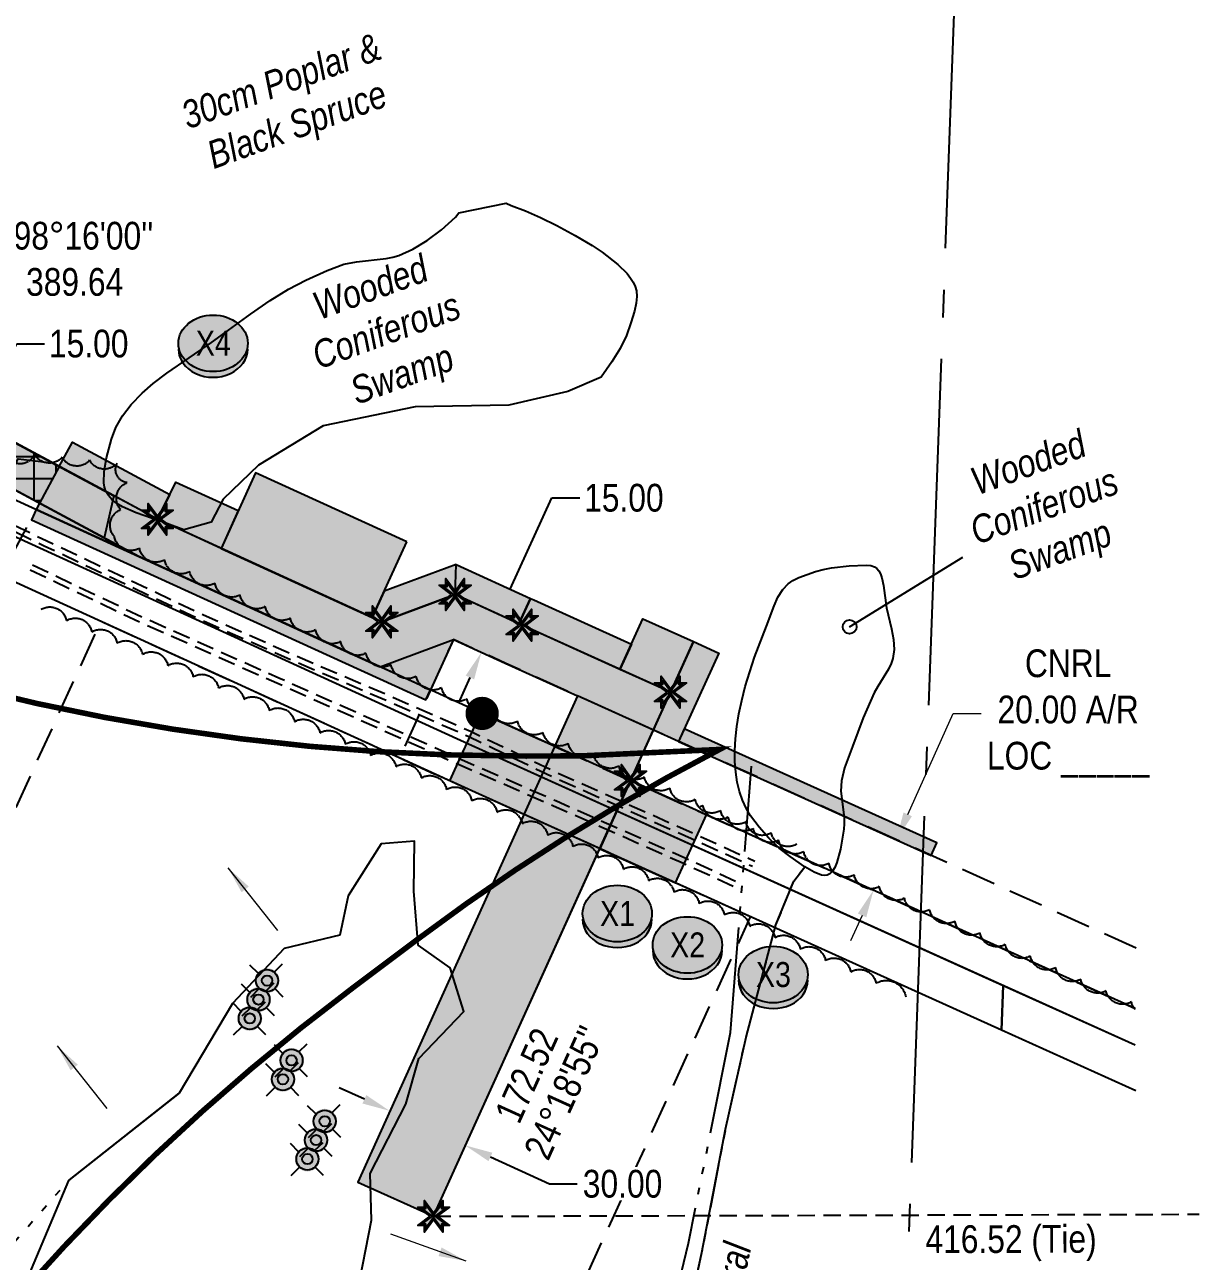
# Model space of a CAD drawing. Extents: x 333963 to 343562, y 6155611 to 6162191.
# Drawn here: x 336153.2 to 336576.8, y 6155965.9 to 6156411.9 of the extents above; entities that cross this region are included whole.
import ezdxf
from ezdxf.enums import TextEntityAlignment as Align

# ---------------------------------------------------------------- set-up
doc = ezdxf.new("R2010")
doc.units = 0
doc.header["$LTSCALE"] = 5
doc.header["$PDSIZE"] = 0.5
for name, pattern in [('0', [1, 1, 0]), ('DASHDOT2', [12.7, 6.35, -3.175, 0, -3.175]), ('foc-ACCESSROAD', [3.75, 2.5, -1.25]), ('foc-QUARTERLINE', [33, 25, -3, 2, -3]), ('foc-SEISMIC', [20.5, 15, -1, 0.5, -1, 0.5, -1, 0.5, -1]), ('foc-TIELINE', [1.875, 1.25, -0.625]), ('foc-TOPO-ephemeral', [6.25, 3.125, -0.625, 0.625, -0.625, 0.625, -0.625]), ('UG_PIPE', [1.875, 1.25, -0.625])]:
    doc.linetypes.add(name, pattern=pattern)
doc.layers.get('Defpoints').update_dxf_attribs({"color": 9})
for name, color, linetype in [('AS-PIPE-UG', 44, 'UG_PIPE'), ('AS-SEISMIC', 224, 'foc-SEISMIC'), ('AS-WILDLIFE', 131, 'DASHDOT2'), ('C-AR', 13, 'foc-ACCESSROAD'), ('C-WS', 13, 'foc-ACCESSROAD'), ('C-WS-S', 8, 'Continuous'), ('F-RW', 190, 'Continuous'), ('L-BD', 7, 'Continuous'), ('L-BD1', 253, 'Continuous'), ('L-MON', 1, 'Continuous'), ('L-QSEC', 8, 'foc-QUARTERLINE'), ('L-TIE', 7, 'foc-TIELINE'), ('P-CROSSINGS', 250, 'Continuous'), ('P-PROPOSED', 10, 'Continuous'), ('P-PROPOSED-H', 21, 'Continuous'), ('P-TEMP-BLUE', 146, 'Continuous'), ('P-TEMP-BLUE-BORE-H', 131, 'Continuous'), ('P-TEMP-NO CUT-H', 104, 'Continuous'), ('P-TEMP-NO CUT-T', 143, 'Continuous'), ('P-TXT', 4, 'Continuous'), ('P-WORKAREA', 113, 'Continuous'), ('P-WORKAREA-H', 111, 'Continuous'), ('T-BUSH', 110, '0'), ('T-BUSH-T', 110, 'Continuous'), ('T-DRAW', 143, 'foc-TOPO-ephemeral'), ('T-SLOPE', 48, 'Continuous'), ('T-WATER-T', 170, 'Continuous'), ('WETLAND', 143, 'Continuous'), ('WETLAND-T', 146, 'Continuous')]:
    doc.layers.add(name, color=color, linetype=linetype)
doc.layers.add('C-AR-T', color=13, linetype='Continuous', lineweight=9)
doc.layers.add('T-TEXT', color=48, linetype='Continuous', lineweight=18)
doc.layers.add('P-EXISTINGCUT', color=125, linetype='Continuous', plot=False)
doc.layers.add('P-EXISTINGDISPO', color=175, linetype='Continuous', plot=False)
doc.layers.add('P-TEMP-BLUE-H', color=7, linetype='Continuous', true_color=0x99e6ff)
doc.styles.add('80CG', font='ARIALN.TTF', dxfattribs={"height": 10})
doc.styles.add('80L', font='ARIALN.TTF', dxfattribs={"height": 10})
doc.styles.add('80LS', font='ARIALNI.TTF', dxfattribs={"height": 10})
doc.styles.add('BOLD', font='ARIALNB.TTF')
doc.styles.add('Crossing', font='ARIALN.TTF', dxfattribs={"height": 10})
doc.styles.add('foc-LtypeFont', font='ARIALN.TTF', dxfattribs={"height": 7.35})
doc.linetypes.add('foc-TOPO-flowdirection-NOLINE', pattern='A,0,[">",foc-LtypeFont,S=0.3,R=0,X=0,Y=-0.945],-20,[">",foc-LtypeFont,S=0.3,R=0,X=0,Y=-0.945],0', length=20)
doc.dimstyles.new('Compass 5 000', dxfattribs={"dimscale": 5, "dimtxt": 9, "dimasz": 2, "dimexe": 0.2, "dimexo": 0.0625, "dimgap": 0.5, "dimtad": 0, "dimtih": 1, "dimtoh": 1, "dimzin": 0, "dimdsep": 46, "dimtxsty": '80CG', "dimcen": 0.1, "dimse1": 1, "dimse2": 1, "dimclrd": 256, "dimclrt": 256, "dimaunit": 1, "dimadec": 4, "dimazin": 0, "dimtfac": 0.06, "dimtofl": 0, "dimtmove": 0, "dimatfit": 1, "dimfxl": 0.2, "dimtolj": 1, "dimtzin": 0, "dimlwd": -1, "dimarcsym": 0})

# ---------------------------------------------------------------- blocks, each defined once
blk = doc.blocks.new('*D59')
at = {"layer": 'C-AR-T', "transparency": 16777216}
for p, q in [((336471.69, 6156127.06), (336488.12, 6156163.45)), ((336488.12, 6156163.45), (336498.12, 6156163.45)), ((336455.22, 6156090.61), (336451.1, 6156081.5))]:
    blk.add_line(p, q, dxfattribs=at)
for points in [[(336470.17, 6156127.75), (336473.21, 6156126.38), (336467.57, 6156117.95)], [(336453.7, 6156091.3), (336456.74, 6156089.93), (336459.34, 6156099.73)]]:
    blk.add_solid(points, dxfattribs=at)
at = {"layer": 'Defpoints', "color": 0, "transparency": 16777216}
for p in [(336351.55, 6156170.36), (336343.32, 6156152.13), (336467.57, 6156117.95)]:
    blk.add_point(p, dxfattribs=at)
at = {"layer": 'C-AR-T', "transparency": 16777216, "insert": (336529.54, 6156163.45), "char_height": 10, "attachment_point": 5, "style": '80CG'}
blk.add_mtext('\\A1;CNRL\\P20.00 A/R\\PLOC _____', dxfattribs=at)
blk = doc.blocks.new('fdia')
at = {"color": 255, "const_width": 1}
blk.add_lwpolyline([(-0.5, 0, 1), (0.5, 0, 1)], format="xyb", close=True, dxfattribs=at)
blk = doc.blocks.new('Fdiaa')
blk.add_blockref('fdia', (0, 0))
blk = doc.blocks.new('fdib')
at = {"color": 1, "const_width": 1.6}
blk.add_lwpolyline([(-0.4, 0, 1), (0.4, 0, 1)], format="xyb", close=True, dxfattribs=at)
at = {"color": 1}
blk.add_circle((0, 0), 0.8, dxfattribs=at)
blk = doc.blocks.new('Fdibb')
blk.add_blockref('fdib', (0, 0))
blk = doc.blocks.new('fdicc')
for name in ['Fdibb', 'Fdiaa']:
    blk.add_blockref(name, (0, 0))
blk = doc.blocks.new('FDI')
blk.add_blockref('fdicc', (0, 0))
blk = doc.blocks.new('WC2')
at = {"layer": 'L-MON'}
h = blk.add_hatch(color=255, dxfattribs=at)
h.dxf.hatch_style = 1
edge = h.paths.add_edge_path()
edge.add_arc((0, 0), 0.9, 0, 360)
at = {"flags": 128}
for points in [[(-0.622, 0.503), (-1.232, 1.12)], [(0.52, 0.608), (1.126, 1.206)], [(-1.179, -1.185), (-0.559, -0.572)], [(1.159, -1.185), (0.557, -0.574)]]:
    blk.add_lwpolyline(points, dxfattribs=at)
for radius in [0.8, 0.373]:
    blk.add_circle((0, 0), radius)
blk = doc.blocks.new('*D80')
at = {"layer": 'Defpoints', "color": 0, "transparency": 16777216}
for p in [(336297.37, 6156047.61), (336324.65, 6156035.14), (336312.09, 6156007.65)]:
    blk.add_point(p, dxfattribs=at)
at = {"layer": 'P-TXT', "transparency": 16777216}
for p, q in [((336275.71, 6156024.28), (336266.62, 6156028.43)), ((336321.19, 6156003.5), (336342.51, 6155993.75)), ((336342.51, 6155993.75), (336352.51, 6155993.75))]:
    blk.add_line(p, q, dxfattribs=at)
for points in [[(336276.41, 6156025.79), (336275.02, 6156022.76), (336284.81, 6156020.12)], [(336321.88, 6156005.01), (336320.49, 6156001.98), (336312.09, 6156007.65)]]:
    blk.add_solid(points, dxfattribs=at)
at = {"layer": 'P-TXT', "transparency": 16777216, "insert": (336368.83, 6155993.75), "char_height": 10, "attachment_point": 5, "style": '80CG', "bg_fill": 3, "box_fill_scale": 1.1, "bg_fill_color": 256, "bg_fill_true_color": 13158600, "bg_fill_transparency": 0}
blk.add_mtext('\\A1;30.00', dxfattribs=at)
blk = doc.blocks.new('*D84')
at = {"layer": 'Defpoints', "color": 0, "transparency": 16777216}
for p in [(335910.01, 6156389.99), (336165.69, 6156252.51), (335804.39, 6156193.55)]:
    blk.add_point(p, dxfattribs=at)
at = {"layer": 'P-TEMP-NO CUT-T', "color": 0, "lineweight": -2, "transparency": 16777216}
for p, q in [((335898.17, 6156367.97), (335803.91, 6156192.67)), ((336153.85, 6156230.49), (336059.6, 6156055.19))]:
    blk.add_line(p, q, dxfattribs=at)
at = {"layer": 'P-TEMP-NO CUT-T', "transparency": 16777216}
for p, q in [((335813.19, 6156188.82), (335895.72, 6156144.45)), ((336051.26, 6156060.81), (335995.67, 6156090.7))]:
    blk.add_line(p, q, dxfattribs=at)
for points in [[(335813.98, 6156190.29), (335812.41, 6156187.35), (335804.39, 6156193.55)], [(336052.05, 6156062.28), (336050.47, 6156059.34), (336060.07, 6156056.07)]]:
    blk.add_solid(points, dxfattribs=at)
at = {"layer": 'P-TEMP-NO CUT-T', "transparency": 16777216, "insert": (335945.69, 6156117.57), "char_height": 10, "attachment_point": 5, "rotation": 331.7333, "style": 'BOLD'}
blk.add_mtext('\\A1;{\\H1.4x;NO CUT ZONE}', dxfattribs=at)
blk = doc.blocks.new('TEMP')
h = blk.add_hatch(color=255)
h.dxf.hatch_style = 1
h.paths.add_polyline_path([(0, 0.251), (-0.666, 1.152), (-0.666, 0.666), (-1.152, 0.666), (-0.251, 0), (-1.152, -0.666), (-0.666, -0.666), (-0.666, -1.152), (0, -0.251), (0.666, -1.152), (0.666, -0.666), (1.152, -0.666), (0.251, 0), (1.152, 0.666), (0.666, 0.666), (0.666, 1.152)])
h.paths.add_polyline_path([(0.566, 0.849), (0.566, 0.566), (0.849, 0.566), (0.083, 0), (0.849, -0.566), (0.566, -0.566), (0.566, -0.849), (0, -0.083), (-0.566, -0.849), (-0.566, -0.566), (-0.849, -0.566), (-0.083, 0), (-0.849, 0.566), (-0.566, 0.566), (-0.566, 0.849), (0, 0.083)], flags=16)
h = blk.add_hatch(color=1)
h.dxf.hatch_style = 1
h.paths.add_polyline_path([(0, 0.083), (-0.566, 0.849), (-0.566, 0.566), (-0.849, 0.566), (-0.083, 0), (-0.849, -0.566), (-0.566, -0.566), (-0.566, -0.849), (0, -0.083), (0.566, -0.849), (0.566, -0.566), (0.849, -0.566), (0.083, 0), (0.849, 0.566), (0.566, 0.566), (0.566, 0.849)])
at = {"color": 1}
for p, q in [((-0.083, 0), (0.083, 0)), ((0, 0.083), (0, -0.083))]:
    blk.add_line(p, q, dxfattribs=at)
at = {"color": 255, "flags": 128}
blk.add_lwpolyline([(-0.251, 0), (-1.152, 0.666), (-0.666, 0.666), (-0.666, 1.152), (0, 0.251), (0.666, 1.152), (0.666, 0.666), (1.152, 0.666), (0.251, 0), (1.152, -0.666), (0.666, -0.666), (0.666, -1.152), (0, -0.251), (-0.666, -1.152), (-0.666, -0.666), (-1.152, -0.666)], close=True, dxfattribs=at)
at = {"color": 1, "flags": 128}
blk.add_lwpolyline([(-0.083, 0), (-0.849, 0.566), (-0.566, 0.566), (-0.566, 0.849), (0, 0.083), (0.566, 0.849), (0.566, 0.566), (0.849, 0.566), (0.083, 0), (0.849, -0.566), (0.566, -0.566), (0.566, -0.849), (0, -0.083), (-0.566, -0.849), (-0.566, -0.566), (-0.849, -0.566)], close=True, dxfattribs=at)
blk = doc.blocks.new('xing2')
h = blk.add_hatch(color=50)
h.dxf.hatch_style = 1
edge = h.paths.add_edge_path()
edge.add_ellipse((0, 0), major_axis=(-12.5, 0), ratio=0.816297, start_angle=0, end_angle=360)
h = blk.add_hatch(color=250)
h.dxf.hatch_style = 1
edge = h.paths.add_edge_path()
edge.add_ellipse((0, -2.05), major_axis=(-12.5, 0), ratio=0.816297, start_angle=0, end_angle=180)
edge.add_line((12.5, -2.05), (12.5, 0))
edge.add_ellipse((0, 0), major_axis=(-12.5, 0), ratio=0.816297, start_angle=0, end_angle=180, ccw=False)
edge.add_line((-12.5, 0), (-12.5, -2.05))
at = {"color": 250}
blk.add_ellipse((0, 0), major_axis=(-12.5, 0), ratio=0.816297, dxfattribs=at)
blk.add_ellipse((0, -2.05), major_axis=(-12.5, 0), ratio=0.816297, start_param=0, end_param=3.141593, dxfattribs=at)
at = {"color": 250, "style": 'Crossing'}
blk.add_attdef('CROSSING', text='', height=9, dxfattribs=at).set_placement((0.09, 0.02), align=Align.MIDDLE_CENTER)
at = {"color": 250, "style": 'Crossing', "flags": 1}
for tag, p in [('OWNER', (0.09, -12.49)), ('DESCRIPTION', (0.09, -25.77)), ('LOCATION', (0.09, -39.3)), ('DWG_REF', (0.09, -52.84))]:
    blk.add_attdef(tag, text='', height=9, dxfattribs=at).set_placement(p, align=Align.MIDDLE_CENTER)
blk = doc.blocks.new('*D92')
at = {"layer": 'Defpoints', "color": 0, "transparency": 16777216}
for p in [(336133.36, 6156269.89), (336135.32, 6156268.83), (336126.26, 6156256.68)]:
    blk.add_point(p, dxfattribs=at)
at = {"layer": 'P-TXT', "transparency": 16777216}
for p, q in [((336140.06, 6156277.64), (336150.37, 6156296.82)), ((336150.37, 6156296.82), (336160.37, 6156296.82)), ((336123.48, 6156246.81), (336118.75, 6156238.01))]:
    blk.add_line(p, q, dxfattribs=at)
for points in [[(336138.59, 6156278.43), (336141.53, 6156276.85), (336135.32, 6156268.83)], [(336122.02, 6156247.6), (336124.95, 6156246.03), (336128.22, 6156255.62)]]:
    blk.add_solid(points, dxfattribs=at)
at = {"layer": 'P-TXT', "transparency": 16777216, "insert": (336176.31, 6156296.82), "char_height": 10, "attachment_point": 5, "style": '80CG'}
blk.add_mtext('\\A1;15.00', dxfattribs=at)
blk = doc.blocks.new('*D101')
at = {"layer": 'Defpoints', "color": 0, "transparency": 16777216}
for p in [(336324.12, 6156199.2), (336324.17, 6156199.17), (336317.89, 6156185.56)]:
    blk.add_point(p, dxfattribs=at)
at = {"layer": 'P-TXT', "transparency": 16777216}
for p, q in [((336328.33, 6156208.27), (336343.37, 6156241.2)), ((336343.37, 6156241.2), (336353.37, 6156241.2)), ((336313.78, 6156176.44), (336309.62, 6156167.34))]:
    blk.add_line(p, q, dxfattribs=at)
for points in [[(336326.81, 6156208.96), (336329.84, 6156207.58), (336324.17, 6156199.17)], [(336312.26, 6156177.13), (336315.3, 6156175.75), (336317.94, 6156185.53)]]:
    blk.add_solid(points, dxfattribs=at)
at = {"layer": 'P-TXT', "transparency": 16777216, "insert": (336369.31, 6156241.2), "char_height": 10, "attachment_point": 5, "style": '80CG', "bg_fill": 3, "box_fill_scale": 1.1, "bg_fill_color": 256, "bg_fill_true_color": 13158600, "bg_fill_transparency": 0}
blk.add_mtext('\\A1;15.00', dxfattribs=at)

msp = doc.modelspace()

# ---------------------------------------------------------------- hatches: boundary and pattern name
at = {"layer": 'P-PROPOSED-H'}
h = msp.add_hatch(color=256, dxfattribs=at)
h.dxf.hatch_style = 1
h.paths.add_polyline_path([(334325.624, 6159871.633), (334306.486, 6159871.633), (334349.528, 6159817.342), (334343.035, 6159761.142), (334445.586, 6159631.779), (334464.13, 6159560.192), (334477.582, 6159144.91), (334543.287, 6159056.484), (334602.612, 6158980.513), (334879.63, 6158661.471), (334916.069, 6158590.589), (334924.31, 6158500.382), (334931.7, 6158489.399), (335023.763, 6158442.224), (335002.334, 6158400.404), (334979.105, 6158412.307), (334849.518, 6158422.713), (334825.962, 6157865.02), (334827.45, 6157836.905), (334826.222, 6157808.707), (334810.568, 6157794.359), (334802.819, 6157617.006), (334796.478, 6157481.833), (334809.564, 6157460.954), (334844.443, 6157446.035), (334936.395, 6157406.75), (334933.024, 6156678.912), (335227.411, 6156588.482), (335734.475, 6156568.783), (335731.002, 6156479.281), (335850.391, 6156405.013), (336194.383, 6156220.051), (336263.176, 6156188.614), (336281.397, 6156180.287), (336307.845, 6156190.145), (336326.46, 6156181.639), (336352.622, 6156169.821), (336273.369, 6155994.416), (336300.702, 6155982.066), (336386.132, 6156171.14), (336332.664, 6156195.293), (336308.428, 6156206.367), (336281.981, 6156196.509), (336201.056, 6156233.49), (335857.948, 6156417.978), (335746.326, 6156487.411), (335750.042, 6156583.187), (335229.946, 6156603.392), (334948.073, 6156689.978), (334951.413, 6157411.206), (334816.374, 6157468.914), (334806.612, 6157484.49), (334812.807, 6157616.553), (334820.363, 6157789.774), (334841.243, 6157808.912), (334842.465, 6157836.975), (334840.976, 6157865.1), (334863.844, 6158406.517), (334974.925, 6158397.597), (335008.841, 6158380.218), (335043.949, 6158448.732), (334941.983, 6158500.982), (334938.896, 6158505.569), (334930.738, 6158594.854), (334892.107, 6158670.001), (334614.192, 6158990.051), (334555.218, 6159065.573), (334492.419, 6159150.085), (334479.065, 6159562.341), (334459.308, 6159638.61), (334358.646, 6159765.591), (334365.139, 6159821.791)])
at = {"layer": 'P-TEMP-BLUE-BORE-H'}
h = msp.add_hatch(color=256, dxfattribs=at)
h.dxf.hatch_style = 1
h.paths.add_polyline_path([(336165.691, 6156252.506), (336158.588, 6156239.292), (335902.907, 6156376.776), (335910.008, 6156389.985)])
at = {"layer": 'P-TEMP-BLUE-H'}
h = msp.add_hatch(color=256, dxfattribs=at)
h.dxf.hatch_style = 1
h.paths.add_polyline_path([(336201.056, 6156233.49), (336165.691, 6156252.506), (336170.425, 6156261.312), (336205.506, 6156242.449)])
h = msp.add_hatch(color=256, dxfattribs=at)
h.dxf.hatch_style = 1
h.paths.add_polyline_path([(336291.039, 6156225.347), (336236.478, 6156250.281), (336224.011, 6156223), (336278.572, 6156198.067)])
h = msp.add_hatch(color=256, dxfattribs=at)
h.dxf.hatch_style = 1
h.paths.add_polyline_path([(336224.011, 6156223), (336201.056, 6156233.49), (336207.731, 6156246.928), (336230.244, 6156236.64)])
h = msp.add_hatch(color=256, dxfattribs=at)
h.dxf.hatch_style = 1
h.paths.add_polyline_path([(336157.344, 6156236.977), (336194.383, 6156220.051), (336158.588, 6156239.292)])
h = msp.add_hatch(color=256, dxfattribs=at)
h.dxf.hatch_style = 1
h.paths.add_polyline_path([(336282.891, 6156207.519), (336278.572, 6156198.067), (336281.981, 6156196.509), (336308.428, 6156206.367), (336308.817, 6156217.182)])
h = msp.add_hatch(color=256, dxfattribs=at)
h.dxf.hatch_style = 1
h.paths.add_polyline_path([(336308.428, 6156206.367), (336331.465, 6156195.841), (336335.62, 6156204.934), (336308.817, 6156217.182)])
h = msp.add_hatch(color=256, dxfattribs=at)
h.dxf.hatch_style = 1
h.paths.add_polyline_path([(336367.909, 6156179.372), (336332.664, 6156195.293), (336331.465, 6156195.841), (336335.62, 6156204.934), (336336.809, 6156204.391), (336372.025, 6156188.483)])
h = msp.add_hatch(color=256, dxfattribs=at)
h.dxf.hatch_style = 1
h.paths.add_polyline_path([(336386.132, 6156171.14), (336367.909, 6156179.372), (336376.141, 6156197.595), (336394.364, 6156189.363)])
h = msp.add_hatch(color=256, dxfattribs=at)
h.dxf.hatch_style = 1
h.paths.add_polyline_path([(336307.845, 6156190.145), (336299.55, 6156171.991), (336281.397, 6156180.287)])
h = msp.add_hatch(color=256, dxfattribs=at)
h.dxf.hatch_style = 1
h.paths.add_polyline_path([(336379.957, 6156157.473), (336394.364, 6156189.363), (336403.536, 6156185.219), (336388.99, 6156153.392)])
h = msp.add_hatch(color=256, dxfattribs=at)
h.dxf.hatch_style = 1
h.paths.add_polyline_path([(336388.99, 6156153.392), (336480.105, 6156112.233), (336482.163, 6156116.789), (336391.068, 6156157.939)])
at = {"layer": 'P-TEMP-NO CUT-H', "ltscale": 2}
h = msp.add_hatch(dxfattribs=at)
h.set_pattern_fill('ANSI37', color=256, scale=2.498829, angle=45)
h.set_pattern_definition([(90, (65.851, 1213.123), (-7.933780753, 1e-15), []), (180, (65.851, 1213.123), (-1e-15, -7.933780753), [])])
h.paths.add_polyline_path([(336165.691, 6156252.506), (336158.588, 6156239.292), (335902.89, 6156376.744), (335910.008, 6156389.985)])
at = {"layer": 'P-WORKAREA-H'}
h = msp.add_hatch(color=256, dxfattribs=at)
h.dxf.hatch_style = 1
h.paths.add_polyline_path([(336157.344, 6156236.977), (336155.682, 6156233.34), (336297.888, 6156168.354), (336299.55, 6156171.991)])
h = msp.add_hatch(color=256, dxfattribs=at)
h.dxf.hatch_style = 1
h.paths.add_polyline_path([(336317.737, 6156163.68), (336318.204, 6156163.467), (336344.39, 6156151.601), (336333.288, 6156127.029), (336306.518, 6156139.128)])
h = msp.add_hatch(color=256, dxfattribs=at)
h.dxf.hatch_style = 1
h.paths.add_polyline_path([(336360.621, 6156114.679), (336387.954, 6156102.329), (336399.07, 6156126.929), (336371.736, 6156139.279)])

# ---------------------------------------------------------------- linework, layer by layer
at = {"layer": 'AS-PIPE-UG', "flags": 128}
for points in [[(335702.363, 6156538.991), (335700.644, 6156490.728), (335700.68, 6156488.818), (335704.671, 6156484.687), (335712.546, 6156480.376), (335728.693, 6156469.023), (335745.424, 6156459.581), (335795.805, 6156428.05), (335826.371, 6156409.225), (335841.588, 6156399.527), (335850.164, 6156392.351), (335860.857, 6156381.891), (335876.143, 6156366.287), (335884.704, 6156357.668), (335894.718, 6156348.433), (335908.006, 6156341.2), (335928.732, 6156332.286), (336011.202, 6156298.217), (336033.319, 6156290.965), (336058.781, 6156279.155), (336081.489, 6156264.147), (336096.037, 6156256.97), (336133.382, 6156239.041), (336161.149, 6156225.764), (336217.676, 6156199.031), (336249.847, 6156184.785), (336285.622, 6156169.519), (336313.957, 6156157.067), (336344.771, 6156142.329), (336394.511, 6156120.179), (336416.514, 6156110.205)], [(335701.682, 6156535.751), (335700.144, 6156490.732), (335700.225, 6156486.411), (335703.444, 6156483.079), (335711.488, 6156478.676), (335727.624, 6156467.331), (335744.402, 6156457.862), (335794.75, 6156426.351), (335825.309, 6156407.53), (335840.404, 6156397.91), (335848.821, 6156390.867), (335859.443, 6156380.476), (335874.719, 6156364.883), (335883.316, 6156356.228), (335893.544, 6156346.795), (335907.131, 6156339.4), (335927.955, 6156330.443), (336010.508, 6156296.34), (336032.584, 6156289.102), (336057.804, 6156277.404), (336080.491, 6156262.409), (336095.162, 6156255.172), (336132.518, 6156237.238), (336160.29, 6156223.958), (336216.844, 6156197.213), (336249.05, 6156182.951), (336284.827, 6156167.684), (336313.123, 6156155.249), (336343.933, 6156140.513), (336393.698, 6156118.352), (336415.688, 6156108.384)], [(336408.779, 6156101.068), (336390.824, 6156109.314), (336343.906, 6156130.06), (336306.867, 6156146.244), (336273.729, 6156161.185), (336244.112, 6156174.353), (336195.131, 6156196.18), (336153.637, 6156215.846)]]:
    msp.add_lwpolyline(points, dxfattribs=at)
msp.add_lwpolyline([(336409.614, 6156102.885), (336391.659, 6156111.131, 0.0035491), (336391.633, 6156111.143), (336344.715, 6156131.889, 0.0010974), (336344.707, 6156131.892), (336307.678, 6156148.072), (336274.551, 6156163.008, 0.0013042), (336274.541, 6156163.012), (336244.924, 6156176.18), (336195.966, 6156197.997), (336154.493, 6156217.653)], format="xyb", dxfattribs=at)
at = {"layer": 'AS-SEISMIC', "flags": 128}
for points in [[(336354.031, 6155812.507), (336392.623, 6155972.37), (336407.744, 6156048.388), (336415.358, 6156144.405)], [(336101.578, 6155918.36), (336169.024, 6155995.007), (336208.914, 6156026.479)]]:
    msp.add_lwpolyline(points, dxfattribs=at)
at = {"layer": 'AS-WILDLIFE', "const_width": 2, "flags": 128}
msp.add_lwpolyline([(335925.497, 6155611.984), (335927.212, 6155615.344), (335937.95, 6155634.998), (335949.234, 6155654.344), (335961.056, 6155673.366), (335965.505, 6155680.306), (335984.07, 6155716.405), (336007.667, 6155759.041), (336014.133, 6155769.736), (336030.112, 6155795.705), (336042.389, 6155815.032), (336055.215, 6155834), (336068.578, 6155852.592), (336082.468, 6155870.795), (336096.873, 6155888.592), (336136.826, 6155936.531), (336151.96, 6155954.164), (336167.6, 6155971.349), (336183.733, 6155988.072), (336200.345, 6156004.319), (336217.423, 6156020.077), (336234.95, 6156035.332), (336252.914, 6156050.072), (336271.299, 6156064.283), (336295.268, 6156082.261), (336312.554, 6156094.871), (336330.182, 6156106.996), (336348.139, 6156118.628), (336366.413, 6156129.758), (336384.987, 6156140.377), (336403.849, 6156150.476), (336354.468, 6156148.18), (336345.585, 6156148.13), (336330.603, 6156148.13), (336305.7, 6156148.516), (336280.821, 6156149.678), (336255.99, 6156151.614), (336231.231, 6156154.323), (336206.569, 6156157.802), (336182.027, 6156162.046), (336157.629, 6156167.054), (336133.399, 6156172.818), (336109.361, 6156179.335), (336085.536, 6156186.597), (336061.95, 6156194.597), (336038.624, 6156203.328), (336015.582, 6156212.781), (336001.597, 6156218.775), (335996.072, 6156221.167), (335981.318, 6156228.253), (335933.682, 6156243.33), (335886.757, 6156261.711), (335872.774, 6156267.703), (335851.396, 6156277.237), (335830.307, 6156287.392), (335809.524, 6156298.161), (335789.065, 6156309.533), (335768.947, 6156321.499), (335749.189, 6156334.049), (335729.806, 6156347.172), (335710.816, 6156360.856), (335692.234, 6156375.091), (335674.077, 6156389.863), (335656.36, 6156405.16), (335639.099, 6156420.97), (335622.307, 6156437.278), (335611.322, 6156448.264), (335594.148, 6156465.932), (335577.542, 6156484.134), (335561.522, 6156502.854), (335546.102, 6156522.071), (335531.299, 6156541.768), (335517.127, 6156561.923), (335503.601, 6156582.517), (335490.734, 6156603.529), (335479.966, 6156618.332), (335455.696, 6156656.594), (335430.726, 6156698.543), (335418.567, 6156719.698), (335407.058, 6156741.215), (335396.212, 6156763.073), (335386.037, 6156785.251), (335376.544, 6156807.73), (335367.742, 6156830.488), (335359.637, 6156853.504), (335352.239, 6156876.756), (335345.554, 6156900.224), (335339.588, 6156923.884), (335334.123, 6156947.043), (335327.478, 6156962.747), (335318.023, 6156986.114), (335309.309, 6157009.767), (335301.344, 6157033.684), (335294.138, 6157057.839), (335291.761, 6157066.292), (335281.88, 6157096.864), (335274.845, 6157119.86), (335268.505, 6157143.056), (335262.865, 6157166.433), (335257.931, 6157189.969), (335253.707, 6157213.643), (335250.197, 6157237.433), (335247.404, 6157261.318), (335245.33, 6157285.276), (335244.17, 6157301.514), (335240.893, 6157320.52), (335237.223, 6157343.683), (335234.28, 6157366.95), (335232.067, 6157390.297), (335230.586, 6157413.702), (335229.838, 6157437.141), (335229.824, 6157460.593), (335228.836, 6157475.149), (335225.839, 6157558.048), (335225.732, 6157612.724), (335226.991, 6157651.759), (335226.565, 6157668.815), (335226.912, 6157716.932), (335223.683, 6157738.397), (335221.037, 6157759.942), (335218.977, 6157781.552), (335217.504, 6157803.209), (335216.62, 6157824.898), (335216.325, 6157846.603), (335216.324, 6157881.56), (335216.577, 6157902.205), (335217.406, 6157922.835), (335218.809, 6157943.435), (335220.786, 6157963.987), (335223.336, 6157984.475), (335220.649, 6158026.329), (335220.317, 6158049.372), (335220.317, 6158103.866), (335220.315, 6158129.218), (335220.656, 6158152.611), (335221.681, 6158175.984), (335223.389, 6158199.317), (335225.779, 6158222.59), (335228.849, 6158245.784), (335232.596, 6158268.877), (335237.018, 6158291.851), (335242.109, 6158314.686), (335247.867, 6158337.362), (335254.285, 6158359.86), (335261.359, 6158382.161), (335264.006, 6158390.102), (335263.59, 6158398.562), (335260.217, 6158423.45), (335257.268, 6158462.842), (335256.268, 6158482.817), (335255.438, 6158506.316), (335255.3, 6158529.831), (335255.853, 6158553.339), (335257.096, 6158576.82), (335259.03, 6158600.255), (335261.652, 6158623.623), (335264.96, 6158646.904), (335268.951, 6158670.077), (335273.622, 6158693.123), (335278.969, 6158716.022), (335284.986, 6158738.754), (335291.669, 6158761.298), (335296.663, 6158777.278), (335304.197, 6158800.168), (335312.418, 6158822.821), (335321.317, 6158845.216), (335330.887, 6158867.332), (335341.119, 6158889.15), (335352.004, 6158910.65), (335363.532, 6158931.812), (335375.692, 6158952.617), (335388.474, 6158973.046), (335401.866, 6158993.081), (335415.855, 6159012.703), (335429.711, 6159030.949)], dxfattribs=at)
at = {"layer": 'C-AR', "flags": 128}
msp.add_lwpolyline([(336554.095, 6156078.809), (336326.46, 6156181.639), (336307.845, 6156190.145), (336288.331, 6156147.439), (336306.518, 6156139.128), (336317.722, 6156163.647), (336317.722, 6156163.647), (336553.733, 6156057.032)], dxfattribs=at)
at = {"layer": 'C-WS', "flags": 128}
msp.add_lwpolyline([(336415.004, 6156090.107), (336307.036, 6156138.891), (336180.639, 6156196.652), (336079.027, 6155974.278), (336313.183, 6155867.295)], close=True, dxfattribs=at)
at = {"layer": 'F-RW', "flags": 128}
for points in [[(336553.733, 6156057.047), (336318.204, 6156163.467), (335901.219, 6156354.021), (335850.391, 6156405.014), (335711.463, 6156491.436), (335747.073, 6157408.066)], [(335731.995, 6157406.249), (335696.273, 6156486.756), (335842.874, 6156395.56), (335894.256, 6156344.012), (336313.241, 6156152.544), (336553.716, 6156043.89)], [(336553.91, 6156027.335), (336505.562, 6156049.19), (336506.16, 6156065.377), (336553.716, 6156043.89)]]:
    msp.add_lwpolyline(points, dxfattribs=at)
at = {"layer": 'F-RW'}
msp.add_lwpolyline([(335731.995, 6157406.249), (335715.232, 6156974.784), (335697.007, 6156505.64), (335696.273, 6156486.756), (335714.31, 6156475.535), (335842.863, 6156395.528), (335894.256, 6156344.012), (336313.241, 6156152.544), (336506.16, 6156065.377), (336505.562, 6156049.19), (336307.036, 6156138.891), (335885.552, 6156331.501), (335833.478, 6156383.743), (335688.764, 6156473.765), (335690.013, 6156505.904), (335724.957, 6157405.389)], dxfattribs=at)
at = {"layer": 'L-QSEC', "flags": 128}
msp.add_lwpolyline([(336460.982, 6155671.757), (336489.223, 6156435.731)], dxfattribs=at)
at = {"layer": 'L-TIE', "flags": 128}
msp.add_lwpolyline([(336300.702, 6155982.066), (336576.829, 6155982.818)], dxfattribs=at)
at = {"layer": 'P-EXISTINGCUT', "flags": 128}
msp.add_lwpolyline([(336185.396, 6156241.91), (336181.831, 6156226.8), (336146.071, 6156246.028), (336150.865, 6156255.245), (336163.089, 6156253.905)], close=True, dxfattribs=at)
at = {"layer": 'P-EXISTINGDISPO', "flags": 128}
msp.add_lwpolyline([(336352.622, 6156169.821), (336273.369, 6155994.416), (336300.702, 6155982.066), (336379.957, 6156157.473)], close=True, dxfattribs=at)
at = {"layer": 'P-PROPOSED', "flags": 128}
msp.add_lwpolyline([(334933.024, 6156678.912), (335227.411, 6156588.482), (335734.475, 6156568.783), (335731.002, 6156479.281), (335850.391, 6156405.013), (336194.383, 6156220.051), (336263.176, 6156188.614), (336281.397, 6156180.287), (336307.845, 6156190.145), (336326.46, 6156181.639), (336352.622, 6156169.821), (336273.369, 6155994.416), (336300.702, 6155982.066), (336386.132, 6156171.14), (336332.664, 6156195.293), (336308.428, 6156206.367), (336281.981, 6156196.509), (336201.056, 6156233.49), (335857.948, 6156417.978), (335746.326, 6156487.411), (335750.042, 6156583.187), (335229.946, 6156603.392), (334948.073, 6156689.978)], dxfattribs=at)
at = {"layer": 'P-TEMP-BLUE', "flags": 128}
for points in [[(336201.056, 6156233.49), (336165.691, 6156252.506), (336170.425, 6156261.312), (336205.506, 6156242.449)], [(336291.039, 6156225.347), (336236.478, 6156250.281), (336224.011, 6156223), (336278.572, 6156198.067)], [(336224.011, 6156223), (336201.056, 6156233.49), (336207.731, 6156246.928), (336230.244, 6156236.64)], [(336282.891, 6156207.519), (336278.572, 6156198.067), (336281.981, 6156196.509), (336308.428, 6156206.367), (336308.817, 6156217.182), (336282.891, 6156207.519)], [(336308.817, 6156217.182), (336335.62, 6156204.934), (336331.465, 6156195.841), (336308.428, 6156206.367)], [(336367.909, 6156179.372), (336332.664, 6156195.293), (336331.465, 6156195.841), (336335.62, 6156204.934), (336336.809, 6156204.391), (336372.025, 6156188.483)], [(336386.132, 6156171.14), (336367.909, 6156179.372), (336376.141, 6156197.595), (336394.364, 6156189.363)], [(336379.957, 6156157.473), (336394.364, 6156189.363), (336403.536, 6156185.219), (336388.99, 6156153.392)], [(336388.99, 6156153.392), (336480.105, 6156112.233), (336482.163, 6156116.789), (336391.068, 6156157.939)]]:
    msp.add_lwpolyline(points, close=True, dxfattribs=at)
for points in [[(336165.691, 6156252.506), (336170.425, 6156261.312)], [(336157.344, 6156236.977), (336194.383, 6156220.051), (336158.588, 6156239.292), (336157.344, 6156236.977)], [(336204.394, 6156240.209), (336201.277, 6156233.389)], [(336307.845, 6156190.145), (336299.55, 6156171.991), (336281.397, 6156180.287), (336307.845, 6156190.145)]]:
    msp.add_lwpolyline(points, dxfattribs=at)
at = {"layer": 'P-TEMP-BLUE-BORE-H', "flags": 128}
msp.add_lwpolyline([(336165.691, 6156252.506), (336158.588, 6156239.292), (335902.907, 6156376.776), (335910.008, 6156389.985)], close=True, dxfattribs=at)
at = {"layer": 'P-WORKAREA', "flags": 128}
for points in [[(336157.344, 6156236.977), (336155.682, 6156233.34), (336297.888, 6156168.354), (336299.55, 6156171.991)], [(336317.737, 6156163.68), (336318.204, 6156163.467), (336344.39, 6156151.601), (336333.288, 6156127.029), (336306.518, 6156139.128)], [(336360.621, 6156114.679), (336387.954, 6156102.329), (336399.07, 6156126.929), (336371.736, 6156139.279), (336360.621, 6156114.679)]]:
    msp.add_lwpolyline(points, close=True, dxfattribs=at)
at = {"layer": 'T-BUSH', "flags": 128}
for points in [[(336431.632, 6156116.345, -0.5205671), (336422.48, 6156120.369, -0.5205671), (336413.328, 6156124.394, -0.5205671), (336404.176, 6156128.419, -0.5205671), (336395.024, 6156132.444, -0.5205671), (336385.873, 6156136.471, -0.5205671), (336376.723, 6156140.502, -0.5205671), (336367.574, 6156144.533, -0.5205671), (336358.424, 6156148.564, -0.5205671), (336349.275, 6156152.595, -0.5205671), (336340.126, 6156156.626, -0.5205671), (336330.976, 6156160.657, -0.5205671), (336321.827, 6156164.688, -0.5205671), (336312.678, 6156168.719, -0.5205671), (336303.528, 6156172.75, -0.5205671), (336294.407, 6156176.843, -0.5205671), (336285.334, 6156181.043, -0.5205671), (336276.26, 6156185.242, -0.5205671), (336267.187, 6156189.442, -0.5205671), (336258.114, 6156193.642, -0.5205671), (336249.041, 6156197.842, -0.5205671), (336239.968, 6156202.041, -0.5205671), (336230.894, 6156206.241, -0.5205671), (336221.821, 6156210.441, -0.5205671), (336212.748, 6156214.64, -0.5205671), (336203.675, 6156218.84, -0.5205671), (336194.601, 6156223.04, -0.5205671), (336185.544, 6156227.247, -0.5205671), (336187.84, 6156236.978, -0.5205671), (336190.135, 6156246.709, -0.5205671), (336186.562, 6156253.676, -0.5205671), (336176.624, 6156254.766, -0.5205671), (336166.685, 6156255.856, -0.5205671), (336156.747, 6156256.946, -0.5205671), (336148.018, 6156254.888, -0.5205671), (336143.405, 6156246.018, -0.5205671), (336135.603, 6156246.285, -0.5205671), (336126.472, 6156250.358, -0.5205671), (336117.341, 6156254.431, -0.5205671), (336108.254, 6156258.599, -0.5205671), (336099.245, 6156262.935, -0.5205671), (336090.237, 6156267.271, -0.5205671), (336081.255, 6156271.662, -0.5205671), (336072.274, 6156276.057, -0.5205671), (336063.294, 6156280.451, -0.5205671), (336054.181, 6156284.544, -0.5205671), (336044.861, 6156288.164, -0.5205671), (336035.542, 6156291.785, -0.5205671), (336026.222, 6156295.405, -0.5205671), (336016.903, 6156299.025, -0.5205671), (336007.583, 6156302.645, -0.5205671), (335998.483, 6156306.778, -0.5205671), (335989.43, 6156311.022, -0.5205671), (335980.378, 6156315.267, -0.5205671), (335971.326, 6156319.511, -0.5205671), (335962.274, 6156323.756, -0.5205671), (335953.605, 6156328.691, -0.5205671), (335945.221, 6156334.138, -0.5205671), (335936.586, 6156339.138, -0.5205671), (335927.569, 6156343.458, -0.5205671), (335918.553, 6156347.779, -0.5205671), (335909.537, 6156352.099, -0.5205671), (335900.816, 6156356.895, -0.5205671), (335892.961, 6156363.08, -0.5205671), (335885.105, 6156369.264, -0.5205671), (335877.38, 6156375.601, -0.5205671), (335870.05, 6156382.401, -0.5205671), (335862.721, 6156389.201, -0.5205671), (335855.391, 6156396.001, -0.5205671), (335847.795, 6156402.461, -0.5205671), (335839.419, 6156407.921, -0.5205671), (335831.044, 6156413.382, -0.5205671), (335822.669, 6156418.842, -0.5205671), (335814.315, 6156424.335, -0.5205671), (335806.024, 6156429.922, -0.5205671), (335797.733, 6156435.509, -0.5205671), (335789.441, 6156441.096, -0.5205671), (335781.15, 6156446.683, -0.5205671), (335772.858, 6156452.269, -0.5205671), (335764.567, 6156457.856, -0.5205671), (335756.434, 6156463.669, -0.5205671), (335748.343, 6156469.544, -0.5205671), (335740.253, 6156475.418, -0.5205671), (335736.59, 6156482.199, -0.5205671), (335741.395, 6156490.931, -0.5205671), (335744.86, 6156500.309, -0.5205671), (335745.563, 6156510.258, -0.5205671), (335745.929, 6156520.249, -0.5205671), (335748.057, 6156529.776, -0.5205671), (335752.67, 6156538.642, -0.5205671), (335757.811, 6156547.218, -0.5205671), (335759.962, 6156555.969, -0.5205671), (335751.297, 6156560.947, -0.5205671), (335744.818, 6156554.492, -0.5205671), (335739.842, 6156545.82, -0.5205671), (335736.218, 6156543.37, -0.5205671), (335735.29, 6156553.325, -0.5205671), (335733.445, 6156562.93, -0.5205671), (335723.593, 6156563.829, -0.5205671), (335717.283, 6156567.824, -0.5205671), (335716.998, 6156577.818, -0.5205671), (335710.289, 6156583.828, -0.5205671), (335708.623, 6156592.557, -0.5205671), (335708.908, 6156602.551, -0.5205671), (335709.193, 6156612.545, -0.5205671), (335709.478, 6156622.539, -0.5205671), (335710.13, 6156632.514, -0.5205671), (335710.888, 6156642.483, -0.5205671), (335711.816, 6156654.684, -0.5205671)], [(336159.141, 6156200.993, -0.5205671), (336168.282, 6156196.943, -0.5205671), (336177.424, 6156192.894, -0.5205671), (336186.565, 6156188.845, -0.5205671), (336195.706, 6156184.795, -0.5205671), (336204.847, 6156180.746, -0.5205671), (336213.988, 6156176.697, -0.5205671), (336223.13, 6156172.647, -0.5205671), (336232.271, 6156168.598, -0.5205671), (336241.412, 6156164.549, -0.5205671), (336250.553, 6156160.499, -0.5205671), (336259.694, 6156156.45, -0.5205671), (336268.836, 6156152.401, -0.5205671), (336277.977, 6156148.351, -0.5205671), (336287.117, 6156144.3, -0.5205671), (336296.23, 6156140.186, -0.5205671), (336305.342, 6156136.073, -0.5205671), (336314.455, 6156131.96, -0.5205671), (336323.567, 6156127.846, -0.5205671), (336332.68, 6156123.733, -0.5205671), (336341.792, 6156119.619, -0.5205671), (336350.905, 6156115.506, -0.5205671), (336360.017, 6156111.392, -0.5205671), (336369.13, 6156107.279, -0.5205671), (336378.243, 6156103.166, -0.5205671), (336387.355, 6156099.052, -0.5205671), (336396.468, 6156094.939, -0.5205671), (336405.58, 6156090.825, -0.5205671), (336414.693, 6156086.712, -0.5205671), (336423.805, 6156082.598, -0.5205671), (336432.918, 6156078.485, -0.5205671), (336442.03, 6156074.372, -0.5205671), (336451.143, 6156070.258, -0.5205671), (336460.255, 6156066.145, -0.5205671), (336471.023, 6156061.284, -0.5205671)], [(336553.731, 6156056.707, -0.1284309), (336552.36, 6156059.47, -0.5205671), (336543.174, 6156063.416, -0.5205671), (336534.09, 6156067.593, -0.5205671), (336525.009, 6156071.775, -0.5205671), (336515.928, 6156075.958, -0.5205671), (336506.847, 6156080.14, -0.5205671), (336497.766, 6156084.322, -0.5205671), (336488.685, 6156088.505, -0.5205671), (336479.603, 6156092.687, -0.5205671), (336470.522, 6156096.869, -0.5205671), (336461.441, 6156101.052, -0.5205671), (336452.36, 6156105.234, -0.5205671), (336443.279, 6156109.416, -0.5205671), (336434.197, 6156113.596, -0.5205671), (336425.108, 6156117.763, -0.5205671), (336416.02, 6156121.93, -0.5205671), (336406.932, 6156126.097, -0.5205671), (336397.844, 6156130.264, -0.0531521), (336396.664, 6156129.731)]]:
    msp.add_lwpolyline(points, format="xyb", dxfattribs=at)
at = {"layer": 'T-DRAW', "flags": 128}
msp.add_lwpolyline([(336350.178, 6155774.074), (336352.595, 6155790.816), (336367.384, 6155818.426), (336372.047, 6155832.696), (336380.19, 6155877.149), (336382.729, 6155902.231), (336397.478, 6155968.984), (336405.982, 6156013.448), (336413.362, 6156046.643), (336424.154, 6156087.185), (336430.586, 6156102.956), (336434.587, 6156108.146)], dxfattribs=at)
at = {"layer": 'T-DRAW', "linetype": 'foc-TOPO-flowdirection-NOLINE', "flags": 128}
msp.add_lwpolyline([(336350.178, 6155774.074), (336352.595, 6155790.816), (336367.384, 6155818.426), (336372.047, 6155832.696), (336380.19, 6155877.149), (336382.729, 6155902.231), (336397.478, 6155968.984), (336405.982, 6156013.448), (336413.362, 6156046.643), (336424.154, 6156087.185), (336430.586, 6156102.956), (336434.587, 6156108.146)], dxfattribs=at)
at = {"layer": 'T-SLOPE', "flags": 128}
msp.add_lwpolyline([(336228.766, 6155864.452), (336231.501, 6155878.671), (336244.047, 6155894.236), (336254.936, 6155914.087), (336266.621, 6155928.128), (336270.407, 6155943.521), (336273.081, 6155954.282), (336278.315, 6155980.726), (336277.861, 6155997.561), (336290.707, 6156022.527), (336295.31, 6156038.939), (336311.604, 6156055.901), (336306.638, 6156071.659), (336295.115, 6156079.859), (336293.544, 6156099.397), (336293.753, 6156117.38), (336281.721, 6156116.442), (336269.926, 6156097.68), (336266.862, 6156083.432), (336246.745, 6156078.73), (336228.117, 6156058.805), (336208.914, 6156026.479), (336169.024, 6155995.007), (336135.186, 6155914.974)], dxfattribs=at)
at = {"layer": 'WETLAND'}
for points in [[(336308.553, 6156342.501), (336309.822, 6156343.994), (336326.813, 6156347.469), (336328.608, 6156346.717), (336333.812, 6156344.776), (336339.28, 6156342.368), (336345.12, 6156339.446), (336351.745, 6156335.807), (336357.86, 6156332.307), (336361.511, 6156329.804), (336367.117, 6156325.348), (336370.457, 6156322.119), (336371.739, 6156320.527), (336372.721, 6156318.974), (336373.413, 6156317.446), (336373.818, 6156315.936), (336373.955, 6156313.853), (336373.699, 6156311.4), (336373.083, 6156308.618), (336371.838, 6156304.302), (336370.229, 6156299.829), (336367.949, 6156295.159), (336364.973, 6156290.234), (336361.154, 6156284.809), (336349.064, 6156279.632), (336327.774, 6156274.652), (336294.052, 6156274.077), (336260.91, 6156267.168), (336237.503, 6156252.998), (336224.759, 6156240.723), (336220.519, 6156232.452), (336210.577, 6156229.652), (336204.514, 6156231.942), (336193.452, 6156235.783), (336188.533, 6156237.937), (336186.382, 6156239.225), (336184.676, 6156240.581), (336183.39, 6156242.027), (336182.514, 6156243.573), (336182.053, 6156245.023), (336181.792, 6156246.699), (336181.869, 6156250.754), (336182.721, 6156255.704), (336184.492, 6156262.39), (336186.1, 6156266.652), (336188.458, 6156270.808), (336191.585, 6156274.893), (336195.533, 6156278.975), (336199.595, 6156282.509), (336204.484, 6156286.258), (336220.544, 6156297.248), (336225.41, 6156300.743), (336234.599, 6156307.526), (336241.727, 6156312.414), (336248.355, 6156316.473), (336254.631, 6156319.777), (336262.313, 6156323.273), (336268.359, 6156325.465), (336272.928, 6156326.416), (336283.552, 6156327.527), (336285.983, 6156328.024), (336288.113, 6156328.681), (336293.233, 6156330.977), (336298.407, 6156334.085), (336303.558, 6156337.959), (336308.553, 6156342.501)], [(336450.603, 6156216.669), (336456.673, 6156216.986), (336458.423, 6156216.787), (336459.753, 6156216.328), (336460.589, 6156215.736), (336461.303, 6156214.896), (336461.901, 6156213.801), (336462.393, 6156212.433), (336462.991, 6156209.611), (336464.069, 6156201.575), (336465.863, 6156193.953), (336466.537, 6156190.119), (336466.739, 6156186.478), (336466.355, 6156183.331), (336465.762, 6156181.459), (336464.803, 6156179.432), (336460.868, 6156173.123), (336459.636, 6156170.885), (336455.608, 6156161.853), (336451.713, 6156151.576), (336448.914, 6156143.797), (336447.775, 6156139.138), (336447.614, 6156135.435), (336448.719, 6156125.949), (336448.782, 6156123.682), (336448.615, 6156121.682), (336447.407, 6156114.548), (336446.104, 6156109.75), (336445.345, 6156107.952), (336444.517, 6156106.585), (336443.619, 6156105.645), (336442.651, 6156105.132), (336441.73, 6156105.011), (336440.636, 6156105.146), (336437.906, 6156106.188), (336434.587, 6156108.146), (336429.254, 6156111.868), (336425.352, 6156114.898), (336421.558, 6156118.475), (336418.046, 6156122.437), (336415.02, 6156126.552), (336413.424, 6156129.27), (336412.088, 6156132.205), (336411.012, 6156135.356), (336410.196, 6156138.722), (336409.641, 6156142.301), (336409.347, 6156146.092), (336409.315, 6156150.092), (336409.544, 6156154.298), (336410.035, 6156158.716), (336410.788, 6156163.334), (336411.801, 6156168.148), (336413.075, 6156173.154), (336416.396, 6156183.715), (336420.729, 6156194.948), (336423.484, 6156202.301), (336424.864, 6156205.4), (336426.599, 6156208.2), (336428.566, 6156210.247), (336430.282, 6156211.424), (336432.397, 6156212.506), (336438.396, 6156214.646), (336441.197, 6156215.405), (336444.176, 6156215.997), (336450.603, 6156216.669)]]:
    msp.add_lwpolyline(points, close=True, dxfattribs=at)

# ---------------------------------------------------------------- block references
at = {"layer": 'C-WS-S', "xscale": 4.999015300000059, "yscale": 4.999015300000059, "zscale": 4.999015300000059}
for p in [(336240.622, 6156067.088), (336237.53, 6156060.256), (336234.389, 6156053.448), (336249.46, 6156038.317), (336246.343, 6156031.497), (336258.297, 6156009.546), (336255.181, 6156002.726)]:
    msp.add_blockref('WC2', p, dxfattribs=at)
at = {"layer": 'L-MON'}
for p, xscale, yscale, zscale in [((336201.056, 6156233.49), 4.999015300000048, 4.999015300000048, 5.000000000000051), ((336281.981, 6156196.509), 4.999015300000048, 4.999015300000048, 5.000000000000051), ((336371.736, 6156139.279), 4.999015300000045, 4.999015300000045, 4.999015300000045)]:
    msp.add_blockref('TEMP', p, dxfattribs=dict(at, xscale=xscale, yscale=yscale, zscale=zscale))
at = {"layer": 'P-CROSSINGS', "xscale": 0.99980306, "yscale": 0.99980306, "zscale": 0.99980306}
for p, values in [((336221.152, 6156296.967), {'CROSSING': 'X4'}), ((336366.937, 6156091.268), {'CROSSING': 'X1'}), ((336392.216, 6156079.944), {'CROSSING': 'X2'}), ((336423.162, 6156069.267), {'CROSSING': 'X3'})]:
    msp.add_blockref('xing2', p, dxfattribs=at).add_auto_attribs(values)

# ---------------------------------------------------------------- texts
at = {"layer": 'L-BD', "style": '80L'}
msp.add_text('416.52 (Tie)', height=9.99803, rotation=0.156, dxfattribs=at).set_placement((336508.95, 6155972.635), align=Align.MIDDLE)
at = {"layer": 'L-BD1', "style": '80L'}
for s, p in [("24°18'55''", (336347.836, 6156026.712)), ('172.52', (336334.169, 6156032.887))]:
    msp.add_text(s, height=9.998, rotation=65.685, dxfattribs=at).set_placement(p, align=Align.MIDDLE)
at = {"layer": 'L-BD1', "insert": (336171.229, 6156340.788), "char_height": 9.99803, "width": 54.83049, "attachment_point": 2, "style": '80L'}
msp.add_mtext("298°16'00'' 389.64", dxfattribs=at)
at = {"layer": 'T-WATER-T', "insert": (336393.603, 6155918.975), "char_height": 9.99794, "attachment_point": 1, "rotation": 77.54094, "style": '80L'}
msp.add_mtext_dynamic_manual_height_columns('\\pi0.30363;{\\fArial Narrow|b0|i1|c0|p34;Ephemeral\\P\\pi12.7158; Draw}', width=55.95736, gutter_width=49.99, heights=[0], dxfattribs=at)
at = {"layer": 'WETLAND-T', "char_height": 10, "width": 55.46835, "attachment_point": 2, "rotation": 20, "style": '80LS'}
for insert in [(336276.121, 6156321.991), (336513.416, 6156258.749)]:
    msp.add_mtext('Wooded Coniferous Swamp', dxfattribs=dict(at, insert=insert))

# ---------------------------------------------------------------- dimensions: what is measured, and where the dimension line sits
at = {"layer": 'C-AR-T'}
dim = msp.add_linear_dim(base=(336467.57, 6156117.949), p1=(336343.321, 6156152.134), p2=(336351.553, 6156170.357), angle=65.6898, text='CNRL\\P20.00 A/R\\PLOC _____', dimstyle='Compass 5 000', dxfattribs=at)
dim.commit()
dim.dimension.update_dxf_attribs({"geometry": '*D59', "text_midpoint": (336529.542, 6156163.449), "dimtype": 161})
at = {"layer": 'P-TEMP-NO CUT-T'}
dim = msp.add_linear_dim(base=(335804.387, 6156193.554), p1=(336165.691, 6156252.506), p2=(335910.007, 6156389.986), angle=151.7333, text='{\\H1.4x;NO CUT ZONE}', dimstyle='Compass 5 000', override={"dimtxt": 2, "dimexo": 5, "dimtih": 0, "dimdec": 1, "dimtxsty": 'BOLD', "dimse1": 0, "dimse2": 0, "dimtfillclr": 256}, dxfattribs=at)
dim.commit()
dim.dimension.update_dxf_attribs({"geometry": '*D84', "text_midpoint": (335945.694, 6156117.574), "dimtype": 161})
at = {"layer": 'P-TXT'}
dim = msp.add_linear_dim(base=(336135.323, 6156268.834), p1=(336126.259, 6156256.676), p2=(336133.363, 6156269.889), angle=61.7333, text='15.00', dimstyle='Compass 5 000', dxfattribs=at)
dim.commit()
dim.dimension.update_dxf_attribs({"geometry": '*D92', "text_midpoint": (336176.311, 6156296.824), "dimtype": 161})

# ---------------------------------------------------------------- leaders
at = {"layer": 'T-TEXT'}
for points in [[(336226.518, 6156107.826), (336244.447, 6156085.225)], [(336164.866, 6156043.58), (336182.795, 6156020.979)], [(336312.434, 6155965.924), (336285.258, 6155975.604)]]:
    msp.add_leader(points, dimstyle='Compass 5 000', dxfattribs=at)
at = {"layer": 'WETLAND-T'}
msp.add_leader([(336450.731, 6156194.682), (336491.516, 6156219.831)], dimstyle='Compass 5 000', override={"dimasz": 1, "dimldrblk": 'DotBlank'}, dxfattribs=at)

# ---------------------------------------------------------------- next in the draw order: texts
at = {"layer": 'T-BUSH-T', "linetype": 'Continuous', "insert": (336243.95, 6156396.346), "char_height": 9.99794, "width": 75.04357, "attachment_point": 2, "rotation": 20, "style": '80LS', "bg_fill": 3, "box_fill_scale": 1.2, "bg_fill_color": 256, "bg_fill_transparency": 0}
msp.add_mtext('30cm Poplar & \\PBlack Spruce', dxfattribs=at)

# ---------------------------------------------------------------- next in the draw order: dimensions: what is measured, and where the dimension line sits
at = {"layer": 'P-TXT'}
for base, p1, p2, angle, text, picture, middle in [((336324.169, 6156199.174), (336317.886, 6156185.557), (336324.119, 6156199.197), 65.4423, '15.00', '*D101', (336369.313, 6156241.205)), ((336312.09, 6156007.654), (336297.372, 6156047.611), (336324.653, 6156035.144), 335.44053, '30.00', '*D80', (336368.833, 6155993.751))]:
    dim = msp.add_linear_dim(base=base, p1=p1, p2=p2, angle=angle, text=text, dimstyle='Compass 5 000', override={"dimtfill": 1}, dxfattribs=at)
    dim.commit()
    dim.dimension.update_dxf_attribs({"geometry": picture, "text_midpoint": middle, "dimtype": 161})

# ---------------------------------------------------------------- next in the draw order: block references
at = {"layer": 'C-WS-S', "xscale": 4.999015300000059, "yscale": 4.999015300000059, "zscale": 4.999015300000059}
msp.add_blockref('WC2', (336261.414, 6156016.366), dxfattribs=at)
at = {"layer": 'L-MON'}
for name, p, xscale, yscale, zscale in [('TEMP', (336308.428, 6156206.367), 4.999015300000048, 4.999015300000048, 5.000000000000051), ('TEMP', (336332.664, 6156195.293), 4.999015300000048, 4.999015300000048, 4.999015300000048), ('TEMP', (336386.132, 6156171.14), 4.999015300000048, 4.999015300000048, 5.000000000000051), ('FDI', (336318.204, 6156163.467), 4.999015300000059, 4.999015300000059, 4.999015300000059), ('TEMP', (336300.702, 6155982.066), 4.999015300000048, 4.999015300000048, 5.000000000000051)]:
    msp.add_blockref(name, p, dxfattribs=dict(at, xscale=xscale, yscale=yscale, zscale=zscale))

doc.saveas('drawing.dxf')
